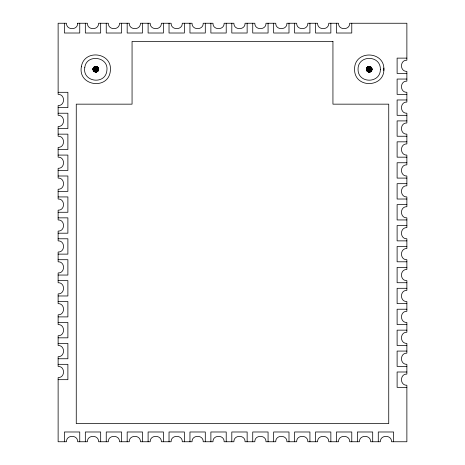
<?xml version="1.0" encoding="UTF-8"?>
<svg xmlns="http://www.w3.org/2000/svg" width="465" height="465" viewBox="0 0 465 465"><rect width="100%" height="100%" fill="white"/><g stroke="black" fill="none" stroke-linecap="round" stroke-linejoin="round"><path stroke-width="0.7" d="M93.116 69.983C93.86 73.656 99.812 71.819 98.423 68.355C97.499 65.321 92.587 66.385 93.012 69.523C93.169 73.272 99.33 72.488 98.539 68.814C98.318 67.297 96.697 66.199 95.203 66.559C93.012 66.553 91.669 71.744 95.116 69.459C95.988 66.797 97.173 71.36 95.116 69.459M95.819 68.588L95.906 66.495M368.896 68.663C368.588 67.878 367.106 66.414 368.861 66.542C369.245 66.361 370.402 66.722 369.326 66.6C367.78 66.454 366.403 67.739 366.42 69.285C366.379 70.82 367.798 72.174 369.326 72.075C373.087 72.075 372.558 65.885 368.855 66.518C361.543 68.936 372.657 76.504 371.814 68.367C371.082 70.186 368.64 67.425 368.536 69.459C368.733 70.378 370.216 69.924 369.867 69.053M369.239 68.588L369.326 66.495M383.805 70.529C385.723 50.755 354.336 49.389 354.562 69.285C354.336 89.164 385.718 87.833 383.805 68.041M98.441 69.738L98.324 68.39M95.441 72.029L95.703 69.977M368.855 72.052L369.123 69.977M366.53 69.058L366.984 67.78L368.001 66.884M95.935 68.605L96.377 66.559M369.355 68.605L369.774 66.658M98.423 70.215L98.539 69.756L96.476 69.401M95.587 69.953C95.441 72.86 93.727 71.854 95.476 69.907M368.402 71.93L369.007 69.953M96.052 68.64L96.83 66.698L97.237 66.931L96.156 68.692M369.472 68.64C369.164 64.734 373.5 68.117 369.751 68.849M98.324 70.18L96.79 71.779M367.954 71.779L368.896 69.907M370.657 66.931L369.576 68.692M371.645 70.645L370.617 71.575M94.133 71.529L95.377 69.843M367.553 71.529L367.216 71.197L368.704 69.767M368.797 69.843L367.612 71.447L368.867 71.953M96.249 68.762L97.633 67.192L97.941 67.547M369.669 68.762C370.983 65.28 372.558 69.029 371.558 70.593L369.82 69.628M93.796 71.197L95.284 69.767M94.581 71.686C91.756 71.081 93.756 64.362 95.377 68.727M96.331 68.849L97.958 67.53M93.564 70.79L95.215 69.674M366.92 70.831L368.635 69.674M94.192 67.123L95.447 66.617M96.4 68.942L98.225 67.925L98.423 68.355M369.82 68.942L371.645 67.925L371.814 68.367M95.156 69.57L93.25 70.436M366.693 70.424L368.576 69.57M96.447 69.053L98.394 68.367M95.819 69.983L95.906 72.075L96.83 71.872L96.052 69.93M368.536 69.459L366.507 69.988M96.476 69.169L98.516 68.82M369.896 69.169L371.959 68.814L371.977 69.285L369.908 69.285M96.354 71.912L95.005 71.854M369.326 71.97L370.675 71.662L369.576 69.878M93.11 69.512L95.093 69.343M368.513 69.343L366.455 69.517L366.455 69.053M95.906 66.524L95.441 66.542L95.703 68.593M406.875 58.125L397.11 58.125L397.11 73.47L406.875 73.47M96.488 69.285L98.58 69.285M406.875 79.05L397.11 79.05L397.11 94.395L406.875 94.395M58.125 92.303L67.89 92.303L67.89 107.648L58.125 107.648M406.875 99.975L397.11 99.975L397.11 115.32L406.875 115.32M58.125 113.228L67.89 113.228L67.89 128.572L58.125 128.572M406.875 120.9L397.11 120.9L397.11 136.245L406.875 136.245M58.125 134.153L67.89 134.153L67.89 149.498L58.125 149.498M406.875 141.825L397.11 141.825L397.11 157.17L406.875 157.17M58.125 155.078L67.89 155.078L67.89 170.423L58.125 170.423M406.875 162.75L397.11 162.75L397.11 178.095L406.875 178.095M58.125 176.003L67.89 176.003L67.89 191.347L58.125 191.347M406.875 183.675L397.11 183.675L397.11 199.02L406.875 199.02M58.125 196.928L67.89 196.928L67.89 212.273L58.125 212.273M406.875 204.6L397.11 204.6L397.11 219.945L406.875 219.945M58.125 217.853L67.89 217.853L67.89 233.198L58.125 233.198M406.875 225.525L397.11 225.525L397.11 240.87L406.875 240.87M58.125 238.778L67.89 238.778L67.89 254.123L58.125 254.123M406.875 246.45L397.11 246.45L397.11 261.795L406.875 261.795M58.125 259.703L67.89 259.703L67.89 275.048L58.125 275.048M406.875 267.375L397.11 267.375L397.11 282.72L406.875 282.72M58.125 280.628L67.89 280.628L67.89 295.973L58.125 295.973M406.875 288.3L397.11 288.3L397.11 303.645L406.875 303.645M58.125 301.553L67.89 301.553L67.89 316.898L58.125 316.898M406.875 309.225L397.11 309.225L397.11 324.57L406.875 324.57M58.125 322.478L67.89 322.478L67.89 337.823L58.125 337.823M406.875 330.15L397.11 330.15L397.11 345.495L406.875 345.495M58.125 343.402L67.89 343.402L67.89 358.748L58.125 358.748M406.875 351.075L397.11 351.075L397.11 366.42L406.875 366.42M58.125 364.327L67.89 364.327L67.89 379.673L58.125 379.673M406.875 372L397.11 372L397.11 387.345L406.875 387.345M368.861 72.029L369.326 72.046L369.239 69.983M366.432 69.047L368.513 69.227M93.012 69.047L95.093 69.227M95.906 66.6L96.79 66.791M369.896 69.401L371.959 69.756M366.507 68.582L368.536 69.111M93.087 68.582L95.116 69.111M369.867 69.517L371.814 70.203M96.447 69.517L98.394 70.203M366.67 68.134L368.576 69M95.156 69L93.25 68.134M370.21 66.791L370.983 67.268M98.202 70.633L96.4 69.628M366.897 67.721L368.635 68.896M93.477 67.721L95.215 68.896M97.197 66.995L97.563 67.268M369.751 69.721L371.361 71.023M97.958 71.04L96.331 69.721M367.216 67.373L368.704 68.803M93.773 67.355L95.284 68.803M371.035 71.36L369.669 69.808M97.633 71.377L96.249 69.808M367.269 71.145L366.53 69.512M367.553 67.041L368.797 68.727M371.361 67.547L371.645 67.925M97.883 67.599L98.138 67.971M96.156 69.878L97.255 71.662M94.546 66.815L95.476 68.663M369.472 69.93L370.25 71.872M368.402 66.64L369.007 68.617M94.97 66.617L95.587 68.617M369.797 72.011L369.355 69.965M95.935 69.965L96.377 72.011M368.855 66.518L369.123 68.593M393.623 441.75L393.623 431.985L378.277 431.985L378.277 441.75M372.698 441.75L372.698 431.985L357.353 431.985L357.353 441.75M351.773 23.25L351.773 33.015L336.428 33.015L336.428 23.25M351.773 441.75L351.773 431.985L336.428 431.985L336.428 441.75M330.848 23.25L330.848 33.015L315.502 33.015L315.502 23.25M330.848 441.75L330.848 431.985L315.502 431.985L315.502 441.75M309.923 23.25L309.923 33.015L294.578 33.015L294.578 23.25M309.923 441.75L309.923 431.985L294.578 431.985L294.578 441.75M288.998 23.25L288.998 33.015L273.653 33.015L273.653 23.25M288.998 441.75L288.998 431.985L273.653 431.985L273.653 441.75M268.072 23.25L268.072 33.015L252.728 33.015L252.728 23.25M268.072 441.75L268.072 431.985L252.728 431.985L252.728 441.75M247.148 23.25L247.148 33.015L231.803 33.015L231.803 23.25M247.148 441.75L247.148 431.985L231.803 431.985L231.803 441.75M226.222 23.25L226.222 33.015L210.878 33.015L210.878 23.25M226.222 441.75L226.222 431.985L210.878 431.985L210.878 441.75M205.298 23.25L205.298 33.015L189.953 33.015L189.953 23.25M205.298 441.75L205.298 431.985L189.953 431.985L189.953 441.75M184.373 23.25L184.373 33.015L169.028 33.015L169.028 23.25M184.373 441.75L184.373 431.985L169.028 431.985L169.028 441.75M163.448 23.25L163.448 33.015L148.103 33.015L148.103 23.25M163.448 441.75L163.448 431.985L148.103 431.985L148.103 441.75M142.523 23.25L142.523 33.015L127.178 33.015L127.178 23.25M142.523 441.75L142.523 431.985L127.178 431.985L127.178 441.75M121.597 23.25L121.597 33.015L106.253 33.015L106.253 23.25M121.597 441.75L121.597 431.985L106.253 431.985L106.253 441.75M100.672 23.25L100.672 33.015L85.328 33.015L85.328 23.25M100.672 441.75L100.672 431.985L85.328 431.985L85.328 441.75M79.748 23.25L79.748 33.015L64.403 33.015L64.403 23.25M79.748 441.75L79.748 431.985L64.403 431.985L64.403 441.75M380.37 69.285C380.614 83.805 357.812 83.81 358.05 69.285C357.812 54.76 380.614 54.765 380.37 69.285M77.655 23.25C77.969 30.434 66.181 30.434 66.495 23.25L58.125 23.25L58.125 94.395C65.309 94.081 65.309 105.869 58.125 105.555L58.125 115.32C65.309 115.006 65.309 126.794 58.125 126.48L58.125 136.245C65.309 135.931 65.309 147.719 58.125 147.405L58.125 157.17C65.309 156.856 65.309 168.644 58.125 168.33L58.125 178.095C65.309 177.781 65.309 189.569 58.125 189.255L58.125 199.02C65.309 198.706 65.309 210.494 58.125 210.18L58.125 219.945C65.309 219.631 65.309 231.419 58.125 231.105L58.125 240.87C65.309 240.556 65.309 252.344 58.125 252.03L58.125 261.795C65.309 261.481 65.309 273.269 58.125 272.955L58.125 282.72C65.309 282.406 65.309 294.194 58.125 293.88L58.125 303.645C65.309 303.331 65.309 315.119 58.125 314.805L58.125 324.57C65.309 324.256 65.309 336.044 58.125 335.73L58.125 345.495C65.309 345.181 65.309 356.969 58.125 356.655L58.125 366.42C65.309 366.106 65.309 377.894 58.125 377.58L58.125 441.75L66.495 441.75C66.181 434.566 77.969 434.566 77.655 441.75L87.42 441.75C87.106 434.566 98.894 434.566 98.58 441.75L108.345 441.75C108.031 434.566 119.819 434.566 119.505 441.75L129.27 441.75C128.956 434.566 140.744 434.566 140.43 441.75L150.195 441.75C149.881 434.566 161.669 434.566 161.355 441.75L171.12 441.75C170.806 434.566 182.594 434.566 182.28 441.75L192.045 441.75C191.731 434.566 203.519 434.566 203.205 441.75L212.97 441.75C212.656 434.566 224.444 434.566 224.13 441.75L233.895 441.75C233.581 434.566 245.369 434.566 245.055 441.75L254.82 441.75C254.506 434.566 266.294 434.566 265.98 441.75L275.745 441.75C275.431 434.566 287.219 434.566 286.905 441.75L296.67 441.75C296.356 434.566 308.144 434.566 307.83 441.75L317.595 441.75C317.281 434.566 329.069 434.566 328.755 441.75L338.52 441.75C338.206 434.566 349.994 434.566 349.68 441.75L359.445 441.75C359.131 434.566 370.919 434.566 370.605 441.75L380.37 441.75C380.056 434.566 391.844 434.566 391.53 441.75L406.875 441.75L406.875 385.252C399.691 385.566 399.691 373.779 406.875 374.093L406.875 364.327C399.691 364.641 399.691 352.854 406.875 353.168L406.875 343.402C399.691 343.716 399.691 331.929 406.875 332.243L406.875 322.478C399.691 322.791 399.691 311.004 406.875 311.318L406.875 301.553C399.691 301.866 399.691 290.079 406.875 290.393L406.875 280.628C399.691 280.941 399.691 269.154 406.875 269.468L406.875 259.703C399.691 260.016 399.691 248.229 406.875 248.543L406.875 238.778C399.691 239.091 399.691 227.304 406.875 227.618L406.875 217.853C399.691 218.166 399.691 206.379 406.875 206.693L406.875 196.928C399.691 197.241 399.691 185.454 406.875 185.768L406.875 176.003C399.691 176.316 399.691 164.529 406.875 164.843L406.875 155.078C399.691 155.391 399.691 143.604 406.875 143.918L406.875 134.153C399.691 134.466 399.691 122.679 406.875 122.993L406.875 113.228C399.691 113.541 399.691 101.754 406.875 102.068L406.875 92.303C399.691 92.616 399.691 80.829 406.875 81.142L406.875 71.377C399.691 71.691 399.691 59.904 406.875 60.218L406.875 23.25L349.68 23.25C349.994 30.434 338.206 30.434 338.52 23.25L328.755 23.25C329.069 30.434 317.281 30.434 317.595 23.25L307.83 23.25C308.144 30.434 296.356 30.434 296.67 23.25L286.905 23.25C287.219 30.434 275.431 30.434 275.745 23.25L265.98 23.25C266.294 30.434 254.506 30.434 254.82 23.25L245.055 23.25C245.369 30.434 233.581 30.434 233.895 23.25L224.13 23.25C224.444 30.434 212.656 30.434 212.97 23.25L203.205 23.25C203.519 30.434 191.731 30.434 192.045 23.25L182.28 23.25C182.594 30.434 170.806 30.434 171.12 23.25L161.355 23.25C161.669 30.434 149.881 30.434 150.195 23.25L140.43 23.25C140.744 30.434 128.956 30.434 129.27 23.25L119.505 23.25C119.819 30.434 108.031 30.434 108.345 23.25L98.58 23.25C98.894 30.434 87.106 30.434 87.42 23.25L77.655 23.25M81.352 66.809C77.765 86.368 108.926 90.355 110.385 70.529C112.315 52.353 84.06 48.738 81.352 66.809M84.793 67.402C82.061 82.299 105.799 85.339 106.909 70.232C108.723 56.561 86.478 53.713 84.793 67.402M93.041 68.814C92.262 72.482 98.4 73.267 98.568 69.523C99.022 66.106 93.465 65.391 93.041 68.814M96.813 69.285C94.314 73.238 94.314 65.333 96.813 69.285M97.133 69.285C93.849 74.47 93.849 64.1 97.133 69.285M97.435 69.285C93.413 75.638 93.413 62.932 97.435 69.285M97.72 69.285C93.012 76.719 93.012 61.851 97.72 69.285M97.97 69.285C92.651 77.678 92.651 60.892 97.97 69.285M98.179 69.285C98.307 72.494 93.012 72.273 93.407 69.082C93.517 66.129 98.318 66.338 98.179 69.285M98.353 69.285C98.487 72.726 92.808 72.488 93.238 69.07C93.355 65.902 98.499 66.123 98.353 69.285M366.461 68.814C365.682 72.482 371.82 73.267 371.988 69.523C372.442 66.106 366.885 65.391 366.461 68.814M370.233 69.285C367.734 73.238 367.734 65.333 370.233 69.285M370.553 69.285C367.269 74.47 367.269 64.1 370.553 69.285M370.855 69.285C366.833 75.638 366.833 62.932 370.855 69.285M371.14 69.285C366.432 76.719 366.432 61.851 371.14 69.285M371.39 69.285C366.071 77.678 366.071 60.892 371.39 69.285M371.599 69.285C371.727 72.494 366.432 72.273 366.827 69.082C366.937 66.129 371.738 66.338 371.599 69.285M371.773 69.285C371.907 72.726 366.228 72.488 366.658 69.07C366.775 65.902 371.919 66.123 371.773 69.285M332.94 41.385L132.06 41.385L132.06 104.16L76.26 104.16L76.26 423.615L388.74 423.615L388.74 104.16L332.94 104.16L332.94 41.385M370.25 66.698L369.797 66.559L370.239 66.722"/></g></svg>
